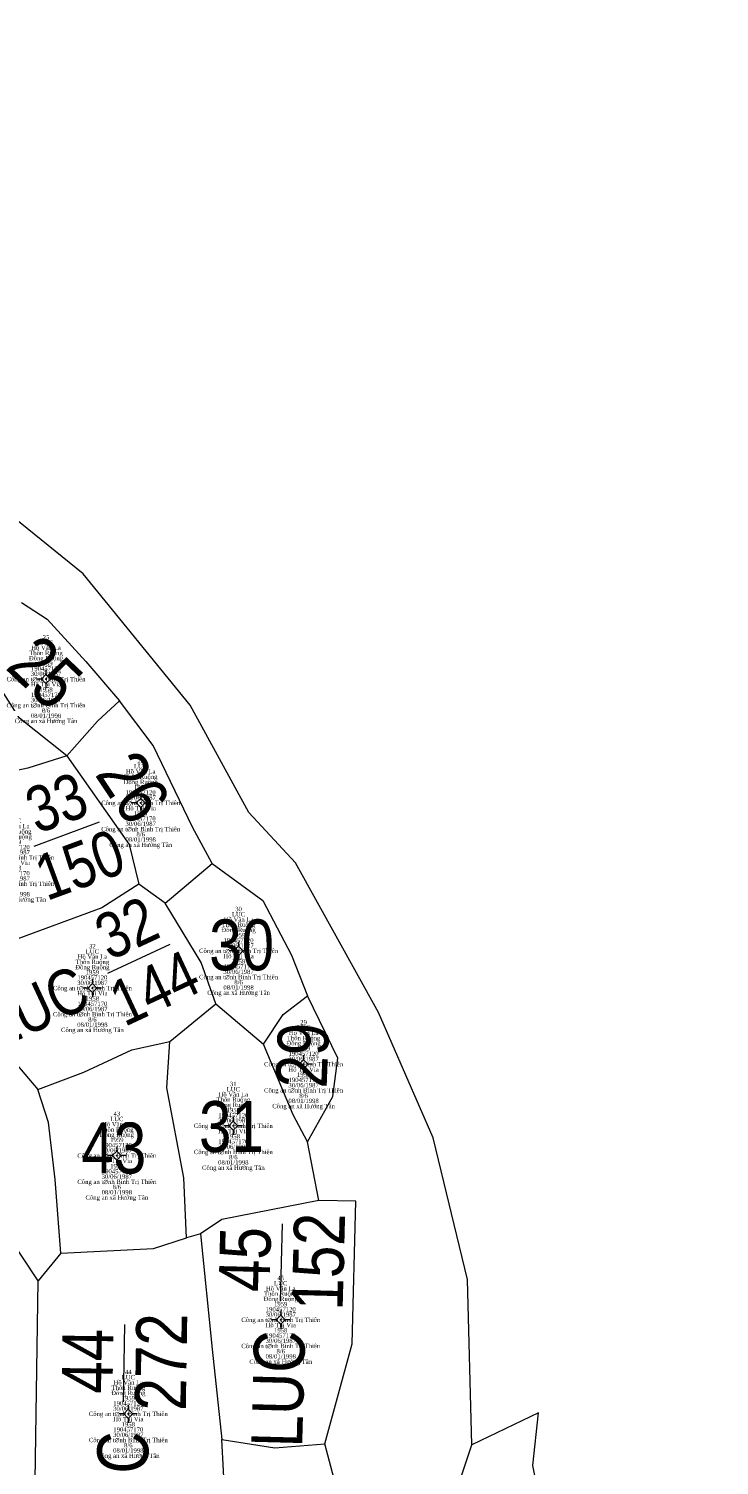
# Model space of a CAD drawing. Header units: metres. Extents: x 545779 to 547235, y 1841259 to 1843294.
# Drawn here: x 546215.3 to 546262.8, y 1842828.7 to 1842927.6 of the extents above; entities that cross this region are included whole.
import ezdxf
from ezdxf.enums import TextEntityAlignment as Align

# ---------------------------------------------------------------- set-up
doc = ezdxf.new("R2010")
doc.units = ezdxf.units.M
doc.header["$MEASUREMENT"] = 0
for name, color, linetype, lineweight in [('Level 10', 7, 'Continuous', 0), ('Level 11', 7, 'Continuous', 0), ('Level 13', 7, 'Continuous', 0), ('Level 15', 7, 'Continuous', 0), ('Level 31', 7, 'Continuous', 0)]:
    doc.layers.add(name, color=color, linetype=linetype, lineweight=lineweight)
doc.styles.add('Style-vnarialNarrowI', font='vnarialNarrowI.shx')
doc.styles.add('Style-Vntimei', font='Vntimei.shx')

# ---------------------------------------------------------------- blocks, each defined once
blk = doc.blocks.new('N_THUA_42')
at = {"layer": 'Level 13', "color": 230, "linetype": 'Continuous', "lineweight": 0, "style": 'Style-vnarialNarrowI'}
blk.add_text('25', height=3.49998, rotation=316.353192, dxfattribs=at).set_placement((0.105693, -0.102239), align=Align.MIDDLE_CENTER)
blk = doc.blocks.new('N_THUA_44')
at = {"layer": 'Level 13', "color": 230, "linetype": 'Continuous', "lineweight": 0, "style": 'Style-vnarialNarrowI'}
blk.add_text('26', height=3.49998, rotation=303.600333, dxfattribs=at).set_placement((0.093457, -0.142165), align=Align.MIDDLE_CENTER)
blk = doc.blocks.new('N_THUA_49')
at = {"layer": 'Level 13', "color": 230, "linetype": 'Continuous', "lineweight": 0, "style": 'Style-vnarialNarrowI'}
blk.add_text('29', height=3.49998, rotation=87.782364, dxfattribs=at).set_placement((0.001033, 0.134418), align=Align.MIDDLE_CENTER)
blk = doc.blocks.new('N_THUA_51')
at = {"layer": 'Level 13', "color": 230, "linetype": 'Continuous', "lineweight": 0, "style": 'Style-vnarialNarrowI'}
blk.add_text('30', height=3.49998, dxfattribs=at).set_placement((0.12984, -0.00001), align=Align.MIDDLE_CENTER)
blk = doc.blocks.new('N_THUA_53')
at = {"layer": 'Level 13', "color": 230, "linetype": 'Continuous', "lineweight": 0, "style": 'Style-vnarialNarrowI'}
blk.add_text('31', height=3.49998, dxfattribs=at).set_placement((0.30984, -0.00001), align=Align.MIDDLE_CENTER)
blk = doc.blocks.new('N_THUA_54')
at = {"layer": 'Level 13', "color": 230, "linetype": 'Continuous', "lineweight": 13, "flags": 128}
blk.add_lwpolyline([(-1.670059, -0.005366), (3.579082, -0.002694)], dxfattribs=at)
at = {"layer": 'Level 13', "color": 230, "linetype": 'Continuous', "lineweight": 0, "style": 'Style-vnarialNarrowI'}
blk.add_text('32', height=3.499661, rotation=359.999858, dxfattribs=at).set_placement((1.074168, 0.771259), align=Align.CENTER)
blk.add_text('LUC ', height=3.499661, rotation=359.999858, dxfattribs=at).set_placement((-2.614709, -0.009498), align=Align.MIDDLE_RIGHT)
blk.add_text('144', height=3.499661, rotation=359.999858, dxfattribs=at).set_placement((1.067265, -0.788259), align=Align.TOP_CENTER)
blk = doc.blocks.new('N_THUA_55')
at = {"layer": 'Level 13', "color": 230, "linetype": 'Continuous', "lineweight": 13, "flags": 128}
blk.add_lwpolyline([(-1.669816, -0.000046), (3.649123, 0.004389)], dxfattribs=at)
at = {"layer": 'Level 13', "color": 230, "linetype": 'Continuous', "lineweight": 0, "style": 'Style-vnarialNarrowI'}
blk.add_text('33', height=3.499942, rotation=359.999855, dxfattribs=at).set_placement((1.083592, 0.777384), align=Align.CENTER)
blk.add_text('LUC ', height=3.499942, rotation=359.999855, dxfattribs=at).set_placement((-2.611281, -0.001055), align=Align.MIDDLE_RIGHT)
blk.add_text('150', height=3.499942, rotation=359.999855, dxfattribs=at).set_placement((1.115191, -0.788864), align=Align.TOP_CENTER)
blk = doc.blocks.new('N_THUA_68')
at = {"layer": 'Level 13', "color": 230, "linetype": 'Continuous', "lineweight": 0, "style": 'Style-vnarialNarrowI'}
blk.add_text('43', height=3.49998, dxfattribs=at).set_placement((0.104633, -0.00001), align=Align.MIDDLE_CENTER)
blk = doc.blocks.new('N_THUA_69')
at = {"layer": 'Level 13', "color": 230, "linetype": 'Continuous', "lineweight": 13, "flags": 128}
blk.add_lwpolyline([(-1.670263, 0.003906), (3.650332, 0.00703)], dxfattribs=at)
at = {"layer": 'Level 13', "color": 230, "linetype": 'Continuous', "lineweight": 0, "style": 'Style-vnarialNarrowI'}
blk.add_text('44', height=3.499977, rotation=359.99999, dxfattribs=at).set_placement((1.090194, 0.781466), align=Align.CENTER)
blk.add_text('LUC ', height=3.499977, rotation=359.99999, dxfattribs=at).set_placement((-2.605539, 0.007703), align=Align.MIDDLE_RIGHT)
blk.add_text('272', height=3.499977, rotation=359.99999, dxfattribs=at).set_placement((1.10435, -0.776997), align=Align.TOP_CENTER)
blk = doc.blocks.new('N_THUA_70')
at = {"layer": 'Level 13', "color": 230, "linetype": 'Continuous', "lineweight": 13, "flags": 128}
blk.add_lwpolyline([(-1.670473, -0.004169), (3.651367, -0.003458)], dxfattribs=at)
at = {"layer": 'Level 13', "color": 230, "linetype": 'Continuous', "lineweight": 0, "style": 'Style-vnarialNarrowI'}
blk.add_text('45', height=3.499859, rotation=359.999993, dxfattribs=at).set_placement((1.132907, 0.777459), align=Align.CENTER)
blk.add_text('LUC ', height=3.499859, rotation=359.999993, dxfattribs=at).set_placement((-2.599239, -0.001726), align=Align.MIDDLE_RIGHT)
blk.add_text('152', height=3.499859, rotation=359.999993, dxfattribs=at).set_placement((1.110129, -0.783179), align=Align.TOP_CENTER)
blk = doc.blocks.new('CENTRD')
at = {"layer": 'Level 11', "linetype": 'Continuous', "lineweight": 0}
h = blk.add_hatch(color=3, dxfattribs=at)
edge = h.paths.add_edge_path()
edge.add_arc((-0.0025, 0), 1.500056, 0, 360)
at = {"layer": 'Level 11', "color": 3, "linetype": 'Continuous', "lineweight": 0}
for p, q in [((-6.200231, 0), (-12.600469, 0)), ((0, 6.200231), (-6.200231, 0)), ((-6.200231, 0), (0, -6.200231)), ((0, 12.600469), (0, 6.200231)), ((6.200231, 0), (0, 6.200231)), ((0, -6.200231), (6.200231, 0)), ((12.400462, 0), (6.200231, 0)), ((0, -6.200231), (0, -12.600469))]:
    blk.add_line(p, q, dxfattribs=at)

msp = doc.modelspace()

# ---------------------------------------------------------------- linework, layer by layer
at = {"layer": 'Level 10', "color": 7, "linetype": 'Continuous', "lineweight": 0, "flags": 128}
for points in [[(546217.93, 1842877.55), (546214.68, 1842880.13), (546211.75, 1842884.73)], [(546221.55, 1842881.34), (546220.05, 1842879.93), (546217.93, 1842877.55)], [(546217.93, 1842877.55), (546215.26, 1842876.71), (546211.86, 1842875.99)], [(546217.93, 1842877.55), (546222.23, 1842871.45), (546222.89, 1842868.72)], [(546224.7, 1842867.42), (546227.92, 1842870.14)], [(546222.89, 1842868.72), (546220.35, 1842867.08), (546214.14, 1842864.79), (546210.7, 1842863.11)], [(546224.7, 1842867.42), (546222.89, 1842868.72)], [(546228.17, 1842860.48), (546227.16, 1842863.33), (546224.7, 1842867.42)], [(546231.46, 1842857.7), (546232.8, 1842859.75), (546234.48, 1842861.03)], [(546225.01, 1842857.89), (546228.17, 1842860.48)], [(546228.17, 1842860.48), (546231.46, 1842857.7)], [(546215.94, 1842854.59), (546219.1, 1842855.78), (546222.4, 1842857.32), (546225.01, 1842857.89)], [(546226.17, 1842844.37), (546225.98, 1842848.52), (546224.81, 1842854.71), (546225.01, 1842857.89)], [(546234.49, 1842850.98), (546233.5, 1842852.84), (546231.46, 1842857.7)], [(546235.26, 1842846.95), (546228.58, 1842845.65), (546227.13, 1842844.65)], [(546217.53, 1842843.32), (546223.89, 1842843.65), (546226.17, 1842844.37)], [(546227.13, 1842844.65), (546226.17, 1842844.37)], [(546227.13, 1842844.65), (546227.92, 1842836.72), (546228.6, 1842830.5)], [(546215.66, 1842821.59), (546215.97, 1842841.43)], [(546262.79, 1842799.9), (546255.78, 1842809.92), (546252.04, 1842818.23), (546249.97, 1842828.71), (546250.36, 1842832.35), (546245.77, 1842830.13)], [(546228.03, 1842820.72), (546228.93, 1842824.03), (546228.6, 1842830.5)], [(546228.6, 1842830.5), (546232.23, 1842829.94), (546235.68, 1842830.2)]]:
    msp.add_lwpolyline(points, dxfattribs=at)
at = {"layer": 'Level 31', "color": 4, "linetype": 'Continuous', "lineweight": 0, "flags": 128}
for points in [[(546245.77, 1842830.13), (546245.48, 1842841.52), (546243.12, 1842851.27), (546239.36, 1842859.89), (546233.65, 1842870.18), (546230.45, 1842873.66), (546226.42, 1842881.04), (546219.05, 1842890.08), (546211.81, 1842895.93), (546203.19, 1842900.38), (546200.26, 1842903.45), (546198.04, 1842907.62), (546195.12, 1842910.55), (546191.63, 1842914.44), (546185.37, 1842924.18), (546179.39, 1842932.4), (546170.76, 1842940.89), (546167, 1842939.08)], [(546214.82, 1842888.1), (546216.58, 1842886.95), (546219.25, 1842884.05), (546221.55, 1842881.34)], [(546227.92, 1842870.14), (546226.58, 1842872.64), (546223.88, 1842878.27), (546221.55, 1842881.34)], [(546227.92, 1842870.14), (546231.4, 1842867.6), (546233.37, 1842863.83), (546234.48, 1842861.03)], [(546211.74, 1842861.18), (546212.8, 1842859.22), (546214.41, 1842856.39), (546215.94, 1842854.59)], [(546234.49, 1842850.98), (546236.22, 1842854.11), (546236.57, 1842856.74), (546234.48, 1842861.03)], [(546217.53, 1842843.32), (546217.12, 1842848.4), (546216.68, 1842852.32), (546215.94, 1842854.59)], [(546235.26, 1842846.95), (546234.49, 1842850.98)], [(546235.68, 1842830.2), (546237.55, 1842837.08), (546237.81, 1842846.91), (546235.26, 1842846.95)], [(546215.97, 1842841.43), (546213.8, 1842844.67), (546210.46, 1842843.01), (546206.32, 1842842.48), (546201.56, 1842844.22)], [(546217.53, 1842843.32), (546215.97, 1842841.43)], [(546239.33, 1842796.8), (546236.3, 1842803.58), (546235.8, 1842813.69), (546236.31, 1842822.68), (546236.72, 1842826.22), (546235.68, 1842830.2)], [(546251.5, 1842795.43), (546244.84, 1842806.42), (546242.59, 1842813.48), (546242.87, 1842821.35), (546245.77, 1842830.13)]]:
    msp.add_lwpolyline(points, dxfattribs=at)

# ---------------------------------------------------------------- block references
at = {"layer": 'Level 11', "color": 3, "linetype": 'Continuous', "lineweight": 0, "xscale": 0.049998, "yscale": 0.049998, "zscale": 0.049998}
for p in [(546216.5, 1842882.83), (546223.01, 1842874.31), (546229.74, 1842864.13), (546219.69, 1842861.57), (546234.21, 1842856.33), (546229.38, 1842852.09), (546221.37, 1842850.04), (546232.64, 1842838.74), (546222.16, 1842832.27)]:
    msp.add_blockref('CENTRD', p, dxfattribs=at)
at = {"layer": 'Level 13', "color": 230, "linetype": 'Continuous', "lineweight": 0}
for name, p in [('N_THUA_42', (546216.35, 1842883.41)), ('N_THUA_44', (546222.41, 1842875.53)), ('N_THUA_51', (546229.82, 1842864.54)), ('N_THUA_49', (546234.13, 1842856.8)), ('N_THUA_53', (546228.94, 1842852.04)), ('N_THUA_68', (546221.06, 1842850.56))]:
    msp.add_blockref(name, p, dxfattribs=at)
for name, p, xscale, yscale, zscale, rotation in [('N_THUA_55', (546217.09, 1842871.86), 0.899998, 0.899998, 0.899998, 20.242106), ('N_THUA_54', (546222.12, 1842863.24), 0.900001, 0.900001, 0.900001, 25.017037), ('N_THUA_69', (546221.87, 1842834.77), 1.000001, 1.000001, 1.000001, 89.104835)]:
    msp.add_blockref(name, p, dxfattribs=dict(at, xscale=xscale, yscale=yscale, zscale=zscale, rotation=rotation))
at = {"layer": 'Level 13', "color": 230, "linetype": 'Continuous', "lineweight": 0, "rotation": 88.484907}
msp.add_blockref('N_THUA_70', (546232.67, 1842841.7), dxfattribs=at)

# ---------------------------------------------------------------- texts
at = {"layer": 'Level 15', "color": 3, "linetype": 'Continuous', "lineweight": 0, "char_height": 0.3, "attachment_point": 5, "line_spacing_factor": 0.72, "style": 'Style-Vntimei'}
for s, insert in [('25\\PLUC\\PHå V¨n La\\PTh«n Ruéng\\P§ång Ruéng\\P1959\\P190457120\\P30/06/1987\\PC«ng an t∅nh B×nh TrÞ Thiªn\\PHå ThÞ Via\\P1958\\P190457170\\P30/06/1987\\PC«ng an t∅nh B×nh TrÞ Thiªn\\P8/6\\P08/01/1998\\PC«ng an x· H\xadíng T©n\\P', (546216.5, 1842882.78)), ('26\\PLUC\\PHå V¨n La\\PTh«n Ruéng\\P§ång Ruéng\\P1959\\P190457120\\P30/06/1987\\PC«ng an t∅nh B×nh TrÞ Thiªn\\PHå ThÞ Via\\P1958\\P190457170\\P30/06/1987\\PC«ng an t∅nh B×nh TrÞ Thiªn\\P8/6\\P08/01/1998\\PC«ng an x· H\xadíng T©n\\P', (546223.01, 1842874.26)), ('33\\PLUC\\PHå V¨n La\\PTh«n Ruéng\\P§ång Ruéng\\P1959\\P190457120\\P30/06/1987\\PC«ng an t∅nh B×nh TrÞ Thiªn\\PHå ThÞ Via\\P1958\\P190457170\\P30/06/1987\\PC«ng an t∅nh B×nh TrÞ Thiªn\\P8/6\\P08/01/1998\\PC«ng an x· H\xadíng T©n\\P', (546214.35, 1842870.5)), ('30\\PLUC\\PHå V¨n La\\PTh«n Ruéng\\P§ång Ruéng\\P1959\\P190457120\\P30/06/1987\\PC«ng an t∅nh B×nh TrÞ Thiªn\\PHå ThÞ Via\\P1958\\P190457170\\P30/06/1987\\PC«ng an t∅nh B×nh TrÞ Thiªn\\P8/6\\P08/01/1998\\PC«ng an x· H\xadíng T©n\\P', (546229.74, 1842864.08)), ('32\\PLUC\\PHå V¨n La\\PTh«n Ruéng\\P§ång Ruéng\\P1959\\P190457120\\P30/06/1987\\PC«ng an t∅nh B×nh TrÞ Thiªn\\PHå ThÞ Via\\P1958\\P190457170\\P30/06/1987\\PC«ng an t∅nh B×nh TrÞ Thiªn\\P8/6\\P08/01/1998\\PC«ng an x· H\xadíng T©n\\P', (546219.69, 1842861.52)), ('29\\PLUC\\PHå V¨n La\\PTh«n Ruéng\\P§ång Ruéng\\P1959\\P190457120\\P30/06/1987\\PC«ng an t∅nh B×nh TrÞ Thiªn\\PHå ThÞ Via\\P1958\\P190457170\\P30/06/1987\\PC«ng an t∅nh B×nh TrÞ Thiªn\\P8/6\\P08/01/1998\\PC«ng an x· H\xadíng T©n\\P', (546234.21, 1842856.28)), ('31\\PLUC\\PHå V¨n La\\PTh«n Ruéng\\P§ång Ruéng\\P1959\\P190457120\\P30/06/1987\\PC«ng an t∅nh B×nh TrÞ Thiªn\\PHå ThÞ Via\\P1958\\P190457170\\P30/06/1987\\PC«ng an t∅nh B×nh TrÞ Thiªn\\P8/6\\P08/01/1998\\PC«ng an x· H\xadíng T©n\\P', (546229.38, 1842852.04)), ('43\\PLUC\\PHå V¨n La\\PTh«n Ruéng\\P§ång Ruéng\\P1959\\P190457120\\P30/06/1987\\PC«ng an t∅nh B×nh TrÞ Thiªn\\PHå ThÞ Via\\P1958\\P190457170\\P30/06/1987\\PC«ng an t∅nh B×nh TrÞ Thiªn\\P8/6\\P08/01/1998\\PC«ng an x· H\xadíng T©n\\P', (546221.37, 1842849.99)), ('45\\PLUC\\PHå V¨n La\\PTh«n Ruéng\\P§ång Ruéng\\P1959\\P190457120\\P30/06/1987\\PC«ng an t∅nh B×nh TrÞ Thiªn\\PHå ThÞ Via\\P1958\\P190457170\\P30/06/1987\\PC«ng an t∅nh B×nh TrÞ Thiªn\\P8/6\\P08/01/1998\\PC«ng an x· H\xadíng T©n\\P', (546232.64, 1842838.69)), ('44\\PLUC\\PHå V¨n La\\PTh«n Ruéng\\P§ång Ruéng\\P1959\\P190457120\\P30/06/1987\\PC«ng an t∅nh B×nh TrÞ Thiªn\\PHå ThÞ Via\\P1958\\P190457170\\P30/06/1987\\PC«ng an t∅nh B×nh TrÞ Thiªn\\P8/6\\P08/01/1998\\PC«ng an x· H\xadíng T©n\\P', (546222.16, 1842832.22))]:
    msp.add_mtext(s, dxfattribs=dict(at, insert=insert))

doc.saveas('drawing.dxf')
